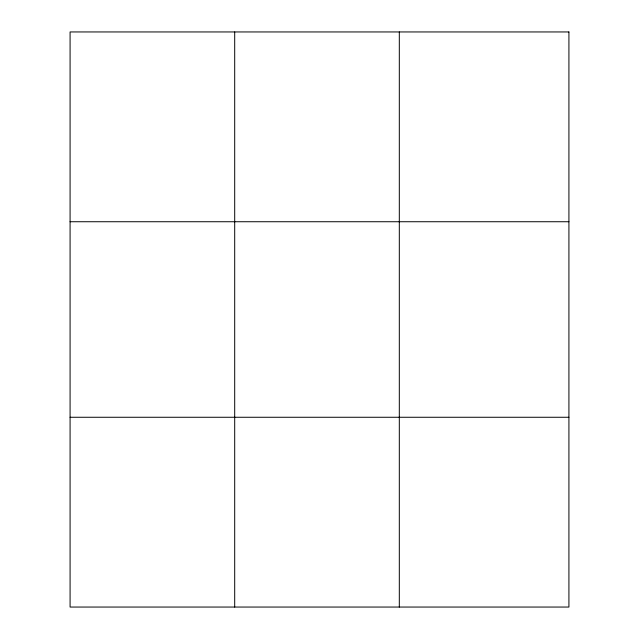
<?xml version="1.0" encoding="UTF-8"?>
<svg xmlns="http://www.w3.org/2000/svg" width="639" height="639" viewBox="0 0 639 639"><rect width="100%" height="100%" fill="white"/><g stroke="black" fill="none" stroke-linecap="round" stroke-linejoin="round"><path stroke-width="0.96" d="M234.697 31.95L234.697 607.05M399.311 31.95L399.311 607.05M70.082 221.733L568.918 221.733M70.082 417.267L568.918 417.267M568.918 31.95L568.918 607.05L70.082 607.05L70.082 31.95L568.918 31.95"/></g></svg>
